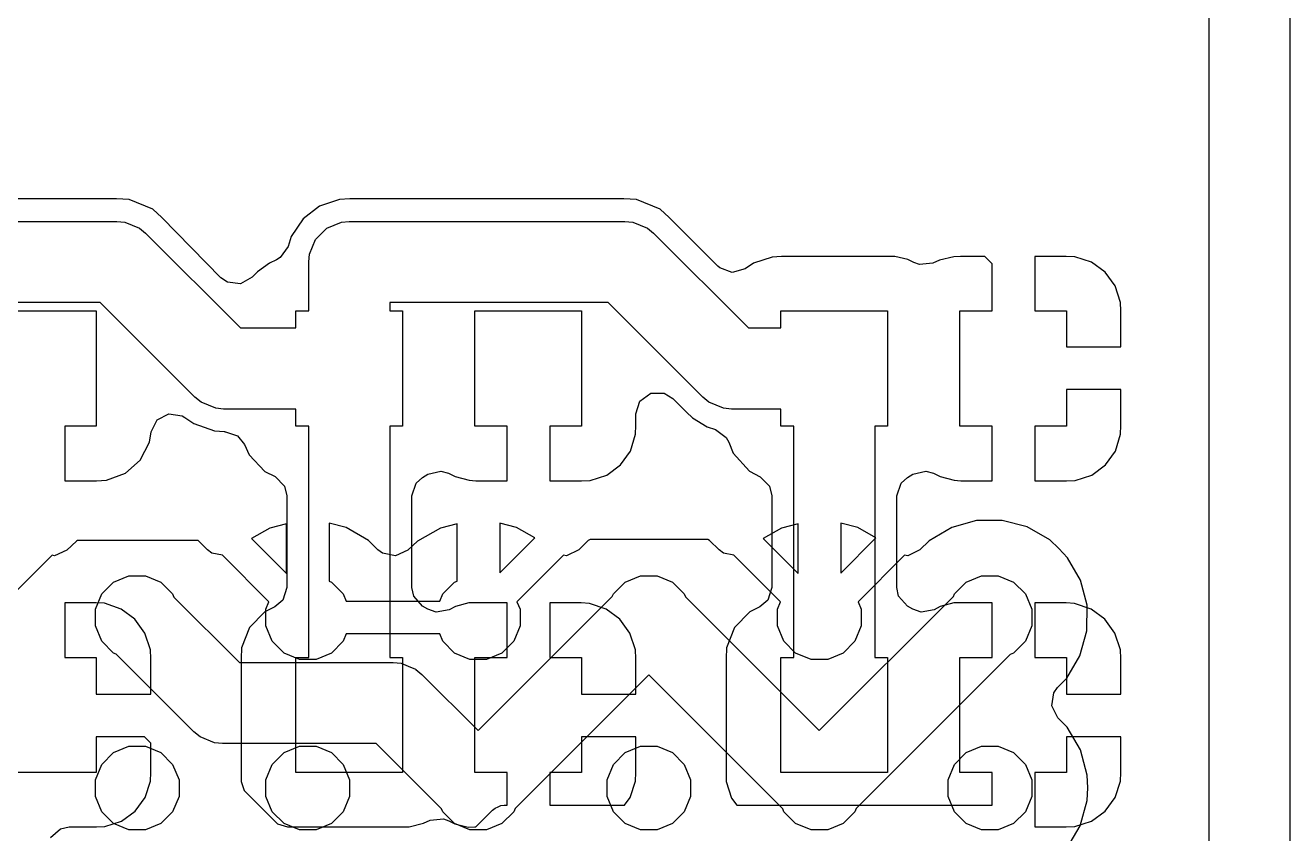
# Model space of a CAD drawing. Header units: inches. Extents: x 3.98 to 8.37, y -7.42 to -0.85.
# Drawn here: x 7.502 to 8.369, y -4.984 to -4.429 of the extents above; entities that cross this region are included whole.
import ezdxf

# ---------------------------------------------------------------- set-up
doc = ezdxf.new("R2010")
doc.units = ezdxf.units.IN
doc.header["$MEASUREMENT"] = 0
for name, color, linetype, true_color in [('Bottom Layer', 153, 'CONTINUOUS', 0x4d7fc4), ('Multi-Layer', 254, 'CONTINUOUS', 0xd0d2cd), ('Top Layer', 13, 'CONTINUOUS', 0xc83434)]:
    doc.layers.add(name, color=color, linetype=linetype, true_color=true_color)

msp = doc.modelspace()

# ---------------------------------------------------------------- linework, layer by layer
at = {"layer": 'Bottom Layer', "linetype": 'CONTINUOUS'}
for p, q in [((8.3137, -4.24655), (8.3137, -6.98495)), ((7.56481, -4.54861), (7.44159, -4.54861)), ((7.57331, -4.54894), (7.56481, -4.54861)), ((7.58954, -4.55558), (7.57331, -4.54894)), ((7.71766, -4.54892), (7.70391, -4.55361)), ((7.72475, -4.54861), (7.71766, -4.54892)), ((7.91268, -4.54861), (7.72475, -4.54861)), ((7.92119, -4.54894), (7.91268, -4.54861)), ((7.93741, -4.55558), (7.92119, -4.54894)), ((7.5957, -4.56125), (7.58954, -4.55558)), ((7.70391, -4.55361), (7.69261, -4.56226)), ((7.94363, -4.56129), (7.93741, -4.55558)), ((7.41952, -4.56394), (7.56503, -4.56394)), ((7.56503, -4.56394), (7.57044, -4.56448)), ((7.57044, -4.56448), (7.57045, -4.56448)), ((7.57045, -4.56448), (7.57045, -4.56448)), ((7.57045, -4.56448), (7.57046, -4.56448)), ((7.57046, -4.56448), (7.57555, -4.56659)), ((7.57555, -4.56659), (7.58049, -4.56863)), ((7.58049, -4.56863), (7.5805, -4.56863)), ((7.5805, -4.56863), (7.5805, -4.56864)), ((7.5805, -4.56864), (7.58051, -4.56865)), ((7.58051, -4.56865), (7.58471, -4.57209)), ((7.63636, -4.60263), (7.5957, -4.56125)), ((7.69261, -4.56226), (7.68451, -4.57425)), ((7.7012, -4.57632), (7.70888, -4.56864)), ((7.70888, -4.56864), (7.71892, -4.56448)), ((7.71892, -4.56448), (7.72435, -4.56394)), ((7.72435, -4.56394), (7.91327, -4.56394)), ((7.91327, -4.56394), (7.91867, -4.56448)), ((7.91867, -4.56448), (7.91869, -4.56448)), ((7.91869, -4.56448), (7.91869, -4.56448)), ((7.91869, -4.56448), (7.9187, -4.56448)), ((7.9187, -4.56448), (7.92379, -4.56659)), ((7.92379, -4.56659), (7.92873, -4.56863)), ((7.92873, -4.56863), (7.92873, -4.56863)), ((7.92873, -4.56863), (7.92874, -4.56864)), ((7.92874, -4.56864), (7.92875, -4.56865)), ((7.92875, -4.56865), (7.93295, -4.57209)), ((7.97702, -4.59469), (7.94363, -4.56129)), ((7.58471, -4.57209), (7.64971, -4.63703)), ((7.68451, -4.57425), (7.68233, -4.58128)), ((7.69704, -4.58636), (7.7012, -4.57632)), ((7.93295, -4.57209), (7.99795, -4.63703)), ((7.68233, -4.58128), (7.67704, -4.58878)), ((7.66967, -4.59252), (7.66134, -4.59855)), ((7.67435, -4.59038), (7.66967, -4.59252)), ((7.67704, -4.58878), (7.67435, -4.59038)), ((7.69651, -4.59179), (7.69704, -4.58636)), ((7.69651, -4.62541), (7.69651, -4.59179)), ((7.97834, -4.59586), (7.97702, -4.59469)), ((8.00145, -4.59273), (7.99579, -4.59652)), ((8.01438, -4.58842), (8.00145, -4.59273)), ((8.0208, -4.58808), (8.01438, -4.58842)), ((8.09349, -4.58808), (8.0208, -4.58808)), ((8.09367, -4.58807), (8.09349, -4.58808)), ((8.09834, -4.58802), (8.09367, -4.58807)), ((8.1074, -4.59014), (8.09834, -4.58802)), ((8.11152, -4.59227), (8.1074, -4.59014)), ((8.11525, -4.5936), (8.11152, -4.59227)), ((8.12438, -4.59264), (8.11525, -4.5936)), ((8.12898, -4.59059), (8.12438, -4.59264)), ((8.13879, -4.58828), (8.12898, -4.59059)), ((8.1435, -4.58808), (8.13879, -4.58828)), ((8.16003, -4.58808), (8.1435, -4.58808)), ((8.16511, -4.59315), (8.16003, -4.58808)), ((8.16511, -4.62541), (8.16511, -4.59315)), ((8.21598, -4.58808), (8.19434, -4.58808)), ((8.19434, -4.58808), (8.19434, -4.62541)), ((8.2218, -4.5883), (8.21598, -4.58808)), ((8.23315, -4.59199), (8.2218, -4.5883)), ((8.24256, -4.59883), (8.23315, -4.59199)), ((7.64072, -4.60571), (7.63636, -4.60263)), ((7.65785, -4.60232), (7.64984, -4.6068)), ((7.66134, -4.59855), (7.65785, -4.60232)), ((7.98696, -4.59903), (7.97834, -4.59586)), ((7.99579, -4.59652), (7.98696, -4.59903)), ((8.24939, -4.60824), (8.24256, -4.59883)), ((7.64984, -4.6068), (7.64072, -4.60571)), ((8.25308, -4.61958), (8.24939, -4.60824)), ((7.5535, -4.61963), (7.41952, -4.61963)), ((7.61851, -4.68457), (7.5535, -4.61963)), ((7.90174, -4.61963), (7.75219, -4.61963)), ((7.75219, -4.61963), (7.75219, -4.62541)), ((7.96674, -4.68457), (7.90174, -4.61963)), ((8.25331, -4.6254), (8.25308, -4.61958)), ((7.47777, -4.62541), (7.55085, -4.62541)), ((7.55085, -4.62541), (7.55085, -4.70434)), ((7.68766, -4.63703), (7.68766, -4.62541)), ((7.68766, -4.62541), (7.69651, -4.62541)), ((7.75219, -4.62541), (7.76075, -4.62541)), ((7.76075, -4.62541), (7.76075, -4.70434)), ((7.81044, -4.70434), (7.81044, -4.62541)), ((7.81044, -4.62541), (7.88352, -4.62541)), ((7.88352, -4.62541), (7.88352, -4.70434)), ((8.02026, -4.63703), (8.02026, -4.62541)), ((8.02026, -4.62541), (8.09334, -4.62541)), ((8.09334, -4.62541), (8.09334, -4.70434)), ((8.14304, -4.70434), (8.14304, -4.62541)), ((8.14304, -4.62541), (8.16511, -4.62541)), ((8.19434, -4.62541), (8.21612, -4.62541)), ((8.21612, -4.62541), (8.21612, -4.64996)), ((8.25331, -4.64996), (8.25331, -4.6254)), ((7.64971, -4.63703), (7.68766, -4.63703)), ((7.99795, -4.63703), (8.02026, -4.63703)), ((8.21612, -4.64996), (8.25331, -4.64996)), ((8.25331, -4.6792), (8.21612, -4.6792)), ((8.21612, -4.6792), (8.21612, -4.70434)), ((8.25331, -4.70393), (8.25331, -4.6792)), ((7.62271, -4.68801), (7.61851, -4.68457)), ((7.62272, -4.68802), (7.62271, -4.68801)), ((7.62273, -4.68803), (7.62272, -4.68802)), ((7.62272, -4.68802), (7.62272, -4.68802)), ((7.62772, -4.69009), (7.62273, -4.68803)), ((7.63275, -4.69218), (7.62772, -4.69009)), ((7.92078, -4.696), (7.92362, -4.68728)), ((7.92362, -4.68728), (7.93104, -4.68188)), ((7.93104, -4.68188), (7.94022, -4.68188)), ((7.94022, -4.68188), (7.94613, -4.6855)), ((7.94613, -4.6855), (7.9555, -4.69487)), ((7.97094, -4.68801), (7.96674, -4.68457)), ((7.97095, -4.68802), (7.97094, -4.68801)), ((7.97096, -4.68802), (7.97095, -4.68802)), ((7.97097, -4.68803), (7.97096, -4.68802)), ((7.97596, -4.69009), (7.97097, -4.68803)), ((7.98099, -4.69218), (7.97596, -4.69009)), ((7.59253, -4.70019), (7.60068, -4.69597)), ((7.60068, -4.69597), (7.60976, -4.69734)), ((7.60976, -4.69734), (7.6115, -4.69837)), ((7.6115, -4.69837), (7.61771, -4.70262)), ((7.63276, -4.69218), (7.63275, -4.69218)), ((7.63277, -4.69218), (7.63276, -4.69218)), ((7.63278, -4.69218), (7.63277, -4.69218)), ((7.63819, -4.69272), (7.63278, -4.69218)), ((7.68766, -4.69272), (7.63819, -4.69272)), ((7.68766, -4.70434), (7.68766, -4.69272)), ((7.92078, -4.70393), (7.92078, -4.696)), ((7.9555, -4.69487), (7.95965, -4.69882)), ((7.95965, -4.69882), (7.96977, -4.7049)), ((7.981, -4.69218), (7.98099, -4.69218)), ((7.98101, -4.69218), (7.981, -4.69218)), ((7.98102, -4.69218), (7.98101, -4.69218)), ((7.98642, -4.69272), (7.98102, -4.69218)), ((8.02026, -4.69272), (7.98642, -4.69272)), ((8.02026, -4.70434), (8.02026, -4.69272)), ((7.55085, -4.70434), (7.52929, -4.70434)), ((7.52929, -4.70434), (7.52929, -4.74181)), ((7.58842, -4.7084), (7.59253, -4.70019)), ((7.61771, -4.70262), (7.63187, -4.70765)), ((7.63187, -4.70765), (7.63877, -4.70819)), ((7.69651, -4.70434), (7.68766, -4.70434)), ((7.69651, -4.86307), (7.69651, -4.70434)), ((7.76075, -4.70434), (7.75219, -4.70434)), ((7.75219, -4.70434), (7.75219, -4.86307)), ((7.83259, -4.70434), (7.81044, -4.70434)), ((7.83259, -4.74181), (7.83259, -4.70434)), ((7.88352, -4.70434), (7.86182, -4.70434)), ((7.86182, -4.70434), (7.86182, -4.74181)), ((7.92068, -4.70997), (7.92078, -4.70393)), ((7.96977, -4.7049), (7.97537, -4.70675)), ((7.97537, -4.70675), (7.98277, -4.71218)), ((8.0291, -4.70434), (8.02026, -4.70434)), ((8.0291, -4.86307), (8.0291, -4.70434)), ((8.09334, -4.70434), (8.08479, -4.70434)), ((8.08479, -4.70434), (8.08479, -4.86307)), ((8.16511, -4.70434), (8.14304, -4.70434)), ((8.16511, -4.74181), (8.16511, -4.70434)), ((8.21612, -4.70434), (8.19434, -4.70434)), ((8.19434, -4.70434), (8.19434, -4.74181)), ((8.25321, -4.70997), (8.25331, -4.70393)), ((7.58096, -4.72765), (7.58737, -4.71538)), ((7.58737, -4.71538), (7.58842, -4.7084)), ((7.63877, -4.70819), (7.63892, -4.70819)), ((7.63892, -4.70819), (7.63896, -4.70821)), ((7.63896, -4.70821), (7.63936, -4.70824)), ((7.63936, -4.70824), (7.63935, -4.70834)), ((7.63935, -4.70834), (7.64765, -4.71103)), ((7.64765, -4.71103), (7.65247, -4.71698)), ((7.91716, -4.72147), (7.92068, -4.70997)), ((7.98277, -4.71218), (7.98451, -4.71536)), ((7.98451, -4.71536), (7.98757, -4.72304)), ((8.24968, -4.72147), (8.25321, -4.70997)), ((7.65247, -4.71698), (7.65567, -4.72413)), ((7.65567, -4.72413), (7.66646, -4.73548)), ((7.91036, -4.73102), (7.91716, -4.72147)), ((7.98757, -4.72304), (7.99868, -4.73528)), ((8.24289, -4.73102), (8.24968, -4.72147)), ((7.5708, -4.73665), (7.58096, -4.72765)), ((7.9009, -4.73796), (7.91036, -4.73102)), ((8.23342, -4.73796), (8.24289, -4.73102)), ((7.52929, -4.74181), (7.55093, -4.74181)), ((7.55093, -4.74181), (7.55777, -4.74155)), ((7.55777, -4.74155), (7.5708, -4.73665)), ((7.66646, -4.73548), (7.67345, -4.73906)), ((7.67345, -4.73906), (7.67993, -4.74556)), ((7.77014, -4.74355), (7.77452, -4.73954)), ((7.77452, -4.73954), (7.77817, -4.73735)), ((7.77817, -4.73735), (7.78712, -4.73529)), ((7.78712, -4.73529), (7.79235, -4.73675)), ((7.79235, -4.73675), (7.79687, -4.73897)), ((7.79687, -4.73897), (7.80655, -4.74154)), ((7.80655, -4.74154), (7.8111, -4.74181)), ((7.8111, -4.74181), (7.83259, -4.74181)), ((7.86182, -4.74181), (7.88353, -4.74181)), ((7.88353, -4.74181), (7.88947, -4.74164)), ((7.88947, -4.74164), (7.9009, -4.73796)), ((7.99868, -4.73528), (8.00604, -4.73909)), ((8.00604, -4.73909), (8.01249, -4.74562)), ((8.10267, -4.74355), (8.10704, -4.73954)), ((8.10704, -4.73954), (8.1107, -4.73735)), ((8.1107, -4.73735), (8.11964, -4.73529)), ((8.11964, -4.73529), (8.12488, -4.73675)), ((8.12488, -4.73675), (8.12939, -4.73897)), ((8.12939, -4.73897), (8.13908, -4.74154)), ((8.13908, -4.74154), (8.14363, -4.74181)), ((8.14363, -4.74181), (8.16511, -4.74181)), ((8.19434, -4.74181), (8.21606, -4.74181)), ((8.21606, -4.74181), (8.22199, -4.74164)), ((8.22199, -4.74164), (8.23342, -4.73796)), ((7.67993, -4.74556), (7.68154, -4.75228)), ((7.76731, -4.75228), (7.77014, -4.74355)), ((8.01249, -4.74562), (8.01406, -4.75228)), ((8.09983, -4.75228), (8.10267, -4.74355)), ((7.68154, -4.75228), (7.68154, -4.81513)), ((7.76731, -4.81513), (7.76731, -4.75228)), ((8.01406, -4.75228), (8.01406, -4.81513)), ((8.09983, -4.81513), (8.09983, -4.75228)), ((7.68154, -4.81513), (7.6787, -4.82386)), ((7.76849, -4.82094), (7.76731, -4.81513)), ((8.01406, -4.81513), (8.01123, -4.82386)), ((8.10102, -4.82094), (8.09983, -4.81513)), ((7.55077, -4.82559), (7.52929, -4.82559)), ((7.52929, -4.82559), (7.52929, -4.86307)), ((7.55648, -4.82594), (7.55077, -4.82559)), ((7.56788, -4.82986), (7.55648, -4.82594)), ((7.67327, -4.82844), (7.66641, -4.83183)), ((7.6787, -4.82386), (7.67327, -4.82844)), ((7.77452, -4.82786), (7.76849, -4.82094)), ((7.77817, -4.83005), (7.77452, -4.82786)), ((7.79706, -4.82811), (7.7929, -4.83037)), ((7.80622, -4.82569), (7.79706, -4.82811)), ((7.81082, -4.82559), (7.80622, -4.82569)), ((7.83259, -4.82559), (7.81082, -4.82559)), ((7.83259, -4.86307), (7.83259, -4.82559)), ((7.88328, -4.82559), (7.86182, -4.82559)), ((7.86182, -4.82559), (7.86182, -4.86307)), ((7.88898, -4.82595), (7.88328, -4.82559)), ((7.90039, -4.82988), (7.88898, -4.82595)), ((8.00579, -4.82844), (7.99894, -4.83183)), ((8.01123, -4.82386), (8.00579, -4.82844)), ((8.10704, -4.82786), (8.10102, -4.82094)), ((8.1107, -4.83005), (8.10704, -4.82786)), ((8.12959, -4.82811), (8.12542, -4.83037)), ((8.13875, -4.82569), (8.12959, -4.82811)), ((8.14334, -4.82559), (8.13875, -4.82569)), ((8.16511, -4.82559), (8.14334, -4.82559)), ((8.16511, -4.86307), (8.16511, -4.82559)), ((8.2158, -4.82559), (8.19434, -4.82559)), ((8.19434, -4.82559), (8.19434, -4.86307)), ((8.22151, -4.82595), (8.2158, -4.82559)), ((8.23292, -4.82988), (8.22151, -4.82595)), ((7.57734, -4.83688), (7.56788, -4.82986)), ((7.58422, -4.84643), (7.57734, -4.83688)), ((7.66641, -4.83183), (7.65601, -4.84253)), ((7.78387, -4.83204), (7.77817, -4.83005)), ((7.7929, -4.83037), (7.78387, -4.83204)), ((7.90985, -4.8369), (7.90039, -4.82988)), ((7.91674, -4.84645), (7.90985, -4.8369)), ((7.99894, -4.83183), (7.98853, -4.84253)), ((8.1164, -4.83204), (8.1107, -4.83005)), ((8.12542, -4.83037), (8.1164, -4.83204)), ((8.24237, -4.8369), (8.23292, -4.82988)), ((8.24926, -4.84645), (8.24237, -4.8369)), ((7.58799, -4.85789), (7.58422, -4.84643)), ((7.65601, -4.84253), (7.65042, -4.85635)), ((7.98853, -4.84253), (7.98294, -4.85635)), ((7.92051, -4.8579), (7.91674, -4.84645)), ((8.25303, -4.8579), (8.24926, -4.84645)), ((7.52929, -4.86307), (7.55085, -4.86307)), ((7.55085, -4.86307), (7.55085, -4.88821)), ((7.58826, -4.86371), (7.58799, -4.85789)), ((7.58826, -4.88821), (7.58826, -4.86371)), ((7.65042, -4.85635), (7.65011, -4.86367)), ((7.65011, -4.86367), (7.65011, -4.94209)), ((7.68766, -4.942), (7.68766, -4.86307)), ((7.68766, -4.86307), (7.69651, -4.86307)), ((7.75219, -4.86307), (7.76075, -4.86307)), ((7.76075, -4.86307), (7.76075, -4.942)), ((7.81044, -4.942), (7.81044, -4.86307)), ((7.81044, -4.86307), (7.83259, -4.86307)), ((7.86182, -4.86307), (7.88352, -4.86307)), ((7.88352, -4.86307), (7.88352, -4.88821)), ((7.92078, -4.86371), (7.92051, -4.8579)), ((7.92078, -4.88821), (7.92078, -4.86371)), ((7.98294, -4.85635), (7.98264, -4.86367)), ((7.98264, -4.86367), (7.98264, -4.94209)), ((8.02026, -4.942), (8.02026, -4.86307)), ((8.02026, -4.86307), (8.0291, -4.86307)), ((8.08479, -4.86307), (8.09334, -4.86307)), ((8.09334, -4.86307), (8.09334, -4.942)), ((8.14304, -4.942), (8.14304, -4.86307)), ((8.14304, -4.86307), (8.16511, -4.86307)), ((8.19434, -4.86307), (8.21612, -4.86307)), ((8.21612, -4.86307), (8.21612, -4.88821)), ((8.25331, -4.86371), (8.25303, -4.8579)), ((8.25331, -4.88821), (8.25331, -4.86371)), ((7.55085, -4.88821), (7.58826, -4.88821)), ((7.88352, -4.88821), (7.92078, -4.88821)), ((8.21612, -4.88821), (8.25331, -4.88821)), ((7.58384, -4.91744), (7.55085, -4.91744)), ((7.55085, -4.91744), (7.55085, -4.942)), ((7.58826, -4.92186), (7.58384, -4.91744)), ((7.58826, -4.942), (7.58826, -4.92186)), ((7.92078, -4.91744), (7.88352, -4.91744)), ((7.88352, -4.91744), (7.88352, -4.942)), ((7.92078, -4.942), (7.92078, -4.91744)), ((8.25331, -4.91744), (8.21612, -4.91744)), ((8.21612, -4.91744), (8.21612, -4.942)), ((8.25331, -4.942), (8.25331, -4.91744)), ((7.55085, -4.942), (7.47777, -4.942)), ((7.58434, -4.95917), (7.58803, -4.94783)), ((7.58803, -4.94783), (7.58826, -4.942)), ((7.65011, -4.94209), (7.65028, -4.94804)), ((7.65028, -4.94804), (7.65231, -4.95435)), ((7.76075, -4.942), (7.68766, -4.942)), ((7.83259, -4.942), (7.81044, -4.942)), ((7.83259, -4.96447), (7.83259, -4.942)), ((7.88352, -4.942), (7.86182, -4.942)), ((7.86182, -4.942), (7.86182, -4.96447)), ((7.91687, -4.95917), (7.92055, -4.94783)), ((7.92055, -4.94783), (7.92078, -4.942)), ((7.98264, -4.94209), (7.9828, -4.94804)), ((7.9828, -4.94804), (7.98648, -4.95947)), ((8.09334, -4.942), (8.02026, -4.942)), ((8.16511, -4.942), (8.14304, -4.942)), ((8.16511, -4.96447), (8.16511, -4.942)), ((8.21612, -4.942), (8.19434, -4.942)), ((8.19434, -4.942), (8.19434, -4.97933)), ((8.24939, -4.95917), (8.25308, -4.94783)), ((8.25308, -4.94783), (8.25331, -4.942)), ((7.65231, -4.95435), (7.67514, -4.97717)), ((7.57751, -4.96858), (7.58434, -4.95917)), ((7.81101, -4.97933), (7.82258, -4.96774)), ((7.82258, -4.96774), (7.82427, -4.96636)), ((7.82427, -4.96635), (7.82631, -4.96551)), ((7.82427, -4.96636), (7.82427, -4.96635)), ((7.82427, -4.96635), (7.82427, -4.96635)), ((7.82631, -4.96551), (7.82828, -4.96469)), ((7.82828, -4.96469), (7.82829, -4.96469)), ((7.82829, -4.96469), (7.83047, -4.96447)), ((7.82829, -4.96469), (7.82829, -4.96469)), ((7.83047, -4.96447), (7.83259, -4.96447)), ((7.86182, -4.96447), (7.91301, -4.96447)), ((7.91301, -4.96447), (7.91687, -4.95917)), ((7.98648, -4.95947), (7.99014, -4.96447)), ((7.99014, -4.96447), (8.16511, -4.96447)), ((8.24256, -4.96858), (8.24939, -4.95917)), ((7.55675, -4.9791), (7.5681, -4.97542)), ((7.5681, -4.97542), (7.57751, -4.96858)), ((7.77517, -4.97682), (7.77977, -4.97477)), ((7.77977, -4.97477), (7.7889, -4.97381)), ((7.7889, -4.97381), (7.79263, -4.97514)), ((7.79263, -4.97514), (7.79675, -4.97727)), ((8.2218, -4.9791), (8.23315, -4.97542)), ((8.23315, -4.97542), (8.24256, -4.96858)), ((7.51946, -4.98657), (7.52637, -4.98053)), ((7.52637, -4.98053), (7.53222, -4.97933)), ((7.53222, -4.97933), (7.55093, -4.97933)), ((7.55093, -4.97933), (7.55675, -4.9791)), ((7.67514, -4.97717), (7.68193, -4.97925)), ((7.68193, -4.97925), (7.68798, -4.97933)), ((7.68798, -4.97933), (7.76065, -4.97933)), ((7.76065, -4.97933), (7.76536, -4.97913)), ((7.76536, -4.97913), (7.77517, -4.97682)), ((7.79675, -4.97727), (7.80581, -4.97939)), ((7.80581, -4.97939), (7.81048, -4.97933)), ((7.81048, -4.97933), (7.81066, -4.97933)), ((7.81066, -4.97933), (7.81101, -4.97933)), ((8.19434, -4.97933), (8.21598, -4.97933)), ((8.21598, -4.97933), (8.2218, -4.9791))]:
    msp.add_line(p, q, dxfattribs=at)
at = {"layer": 'Multi-Layer', "linetype": 'CONTINUOUS'}
msp.add_line((8.36916, -1.24732), (8.36916, -7.02068), dxfattribs=at)
at = {"layer": 'Top Layer', "linetype": 'CONTINUOUS'}
for p, q in [((8.3137, -4.24655), (8.3137, -6.58226)), ((7.66993, -4.77437), (7.65739, -4.78154)), ((7.6813, -4.7713), (7.66993, -4.77437)), ((7.6813, -4.80548), (7.6813, -4.7713)), ((7.72213, -4.77386), (7.71054, -4.77087)), ((7.71054, -4.77087), (7.71054, -4.81079)), ((7.73753, -4.78288), (7.72213, -4.77386)), ((7.78686, -4.77437), (7.77118, -4.78334)), ((7.79824, -4.7713), (7.78686, -4.77437)), ((7.79824, -4.81073), (7.79824, -4.7713)), ((7.83906, -4.77386), (7.82747, -4.77087)), ((7.82747, -4.77087), (7.82747, -4.80511)), ((7.85145, -4.78111), (7.83906, -4.77386)), ((8.02073, -4.77437), (8.0082, -4.78153)), ((8.0321, -4.7713), (8.02073, -4.77437)), ((8.0321, -4.80543), (8.0321, -4.7713)), ((8.07293, -4.77386), (8.06133, -4.77087)), ((8.06133, -4.77087), (8.06133, -4.80514)), ((8.08534, -4.78113), (8.07293, -4.77386)), ((8.1374, -4.77389), (8.12201, -4.78299)), ((8.15441, -4.76918), (8.1374, -4.77389)), ((8.17205, -4.76907), (8.15441, -4.76918)), ((8.18911, -4.77356), (8.17205, -4.76907)), ((8.20461, -4.78247), (8.18911, -4.77356)), ((7.53731, -4.78334), (7.53056, -4.78953)), ((7.53801, -4.78294), (7.53731, -4.78334)), ((7.62066, -4.78294), (7.53801, -4.78294)), ((7.62707, -4.78921), (7.62066, -4.78294)), ((7.65739, -4.78154), (7.6813, -4.80548)), ((7.744, -4.78921), (7.73753, -4.78288)), ((7.77118, -4.78334), (7.76443, -4.78953)), ((7.82747, -4.80511), (7.85145, -4.78111)), ((7.8882, -4.78294), (7.88162, -4.78928)), ((7.88946, -4.7822), (7.8882, -4.78294)), ((7.97011, -4.7822), (7.88946, -4.7822)), ((7.97137, -4.78294), (7.97011, -4.7822)), ((7.97795, -4.78928), (7.97137, -4.78294)), ((8.0082, -4.78153), (8.0321, -4.80543)), ((8.06133, -4.80514), (8.08534, -4.78113)), ((8.12201, -4.78299), (8.11549, -4.78928)), ((8.21088, -4.78837), (8.20461, -4.78247)), ((7.52055, -4.793), (7.48851, -4.82486)), ((7.52222, -4.79334), (7.52055, -4.793)), ((7.53056, -4.78953), (7.52222, -4.79334)), ((7.63015, -4.79152), (7.62707, -4.78921)), ((7.6373, -4.79297), (7.63015, -4.79152)), ((7.66927, -4.82498), (7.6373, -4.79297)), ((7.74708, -4.79152), (7.744, -4.78921)), ((7.75608, -4.79334), (7.74708, -4.79152)), ((7.76443, -4.78953), (7.75608, -4.79334)), ((7.87117, -4.79291), (7.83929, -4.82482)), ((7.87337, -4.7933), (7.87117, -4.79291)), ((7.88162, -4.78928), (7.87337, -4.7933)), ((7.98095, -4.79152), (7.97795, -4.78928)), ((7.98811, -4.79297), (7.98095, -4.79152)), ((8.02008, -4.82494), (7.98811, -4.79297)), ((8.10508, -4.79291), (8.07316, -4.82484)), ((8.10723, -4.7933), (8.10508, -4.79291)), ((8.11549, -4.78928), (8.10723, -4.7933)), ((8.21678, -4.79463), (8.21088, -4.78837)), ((8.22568, -4.81013), (8.21678, -4.79463)), ((7.55461, -4.8195), (7.56268, -4.81143)), ((7.56268, -4.81143), (7.57321, -4.80707)), ((7.57321, -4.80707), (7.58462, -4.80707)), ((7.58462, -4.80707), (7.59516, -4.81143)), ((7.59516, -4.81143), (7.60322, -4.8195)), ((7.71054, -4.81079), (7.71209, -4.81143)), ((7.71209, -4.81143), (7.72015, -4.8195)), ((7.78847, -4.8195), (7.79654, -4.81143)), ((7.79654, -4.81143), (7.79824, -4.81073)), ((7.90541, -4.8195), (7.91347, -4.81143)), ((7.91347, -4.81143), (7.92401, -4.80707)), ((7.92401, -4.80707), (7.93541, -4.80707)), ((7.93541, -4.80707), (7.94595, -4.81143)), ((7.94595, -4.81143), (7.95402, -4.8195)), ((8.13927, -4.8195), (8.14733, -4.81143)), ((8.14733, -4.81143), (8.15787, -4.80707)), ((8.15787, -4.80707), (8.16928, -4.80707)), ((8.16928, -4.80707), (8.17982, -4.81143)), ((8.17982, -4.81143), (8.18788, -4.8195)), ((8.23018, -4.82719), (8.22568, -4.81013)), ((7.55024, -4.83003), (7.55461, -4.8195)), ((7.60322, -4.8195), (7.6041, -4.82162)), ((7.72015, -4.8195), (7.72223, -4.82452)), ((7.78639, -4.82452), (7.78847, -4.8195)), ((7.90468, -4.82124), (7.90541, -4.8195)), ((7.95402, -4.8195), (7.95484, -4.82149)), ((8.13855, -4.82124), (8.13927, -4.8195)), ((8.18788, -4.8195), (8.19225, -4.83003)), ((7.6041, -4.82162), (7.64899, -4.86651)), ((7.66718, -4.83003), (7.66927, -4.82498)), ((7.72223, -4.82452), (7.78639, -4.82452)), ((7.81269, -4.91323), (7.90468, -4.82124)), ((7.83929, -4.82482), (7.84145, -4.83003)), ((7.95484, -4.82149), (8.04657, -4.91322)), ((8.01797, -4.83003), (8.02008, -4.82494)), ((8.04657, -4.91322), (8.13855, -4.82124)), ((8.07316, -4.82484), (8.07531, -4.83003)), ((8.23007, -4.84484), (8.23018, -4.82719)), ((7.55024, -4.84144), (7.55024, -4.83003)), ((7.66718, -4.84144), (7.66718, -4.83003)), ((7.84145, -4.83003), (7.84145, -4.84144)), ((8.01797, -4.84144), (8.01797, -4.83003)), ((8.07531, -4.83003), (8.07531, -4.84144)), ((8.19225, -4.83003), (8.19225, -4.84144)), ((7.55461, -4.85198), (7.55024, -4.84144)), ((7.67154, -4.85198), (7.66718, -4.84144)), ((7.84145, -4.84144), (7.83709, -4.85198)), ((8.02234, -4.85198), (8.01797, -4.84144)), ((8.07531, -4.84144), (8.07095, -4.85198)), ((8.19225, -4.84144), (8.18788, -4.85198)), ((8.22536, -4.86184), (8.23007, -4.84484)), ((7.56268, -4.86004), (7.55461, -4.85198)), ((7.67961, -4.86004), (7.67154, -4.85198)), ((7.72015, -4.85198), (7.71209, -4.86004)), ((7.7223, -4.84681), (7.72015, -4.85198)), ((7.78633, -4.84681), (7.7223, -4.84681)), ((7.78847, -4.85198), (7.78633, -4.84681)), ((7.79654, -4.86004), (7.78847, -4.85198)), ((7.83709, -4.85198), (7.82902, -4.86004)), ((8.0304, -4.86004), (8.02234, -4.85198)), ((8.07095, -4.85198), (8.06288, -4.86004)), ((8.18788, -4.85198), (8.17982, -4.86004)), ((7.56455, -4.86082), (7.56268, -4.86004)), ((7.61777, -4.91404), (7.56455, -4.86082)), ((7.69014, -4.86441), (7.67961, -4.86004)), ((7.71209, -4.86004), (7.70155, -4.86441)), ((7.80708, -4.86441), (7.79654, -4.86004)), ((7.82902, -4.86004), (7.81848, -4.86441)), ((8.04094, -4.86441), (8.0304, -4.86004)), ((8.06288, -4.86004), (8.05235, -4.86441)), ((8.17757, -4.86097), (8.07188, -4.96666)), ((8.17982, -4.86004), (8.17757, -4.86097)), ((8.21626, -4.87723), (8.22536, -4.86184)), ((7.64899, -4.86651), (7.75439, -4.86651)), ((7.70155, -4.86441), (7.69014, -4.86441)), ((7.75439, -4.86651), (7.75979, -4.86704)), ((7.75979, -4.86704), (7.7598, -4.86704)), ((7.7598, -4.86704), (7.75981, -4.86704)), ((7.75981, -4.86704), (7.75982, -4.86704)), ((7.75982, -4.86704), (7.76477, -4.86909)), ((7.76477, -4.86909), (7.76984, -4.87119)), ((7.76984, -4.87119), (7.76985, -4.8712)), ((7.76985, -4.8712), (7.76986, -4.8712)), ((7.76986, -4.8712), (7.76987, -4.87121)), ((7.76987, -4.87121), (7.77406, -4.87465)), ((7.81848, -4.86441), (7.80708, -4.86441)), ((8.05235, -4.86441), (8.04094, -4.86441)), ((7.77406, -4.87465), (7.81269, -4.91323)), ((7.92964, -4.87504), (7.83802, -4.96666)), ((8.02151, -4.96691), (7.92964, -4.87504)), ((8.20997, -4.88375), (8.21626, -4.87723)), ((8.20597, -4.89627), (8.20747, -4.88722)), ((8.20747, -4.88722), (8.20997, -4.88375)), ((8.21007, -4.90448), (8.20597, -4.89627)), ((8.21646, -4.91096), (8.21007, -4.90448)), ((7.62199, -4.9175), (7.61777, -4.91404)), ((8.22565, -4.92643), (8.21646, -4.91096)), ((7.56268, -4.92836), (7.57321, -4.924)), ((7.57321, -4.924), (7.58462, -4.924)), ((7.58462, -4.924), (7.59516, -4.92836)), ((7.63202, -4.92166), (7.62199, -4.9175)), ((7.63746, -4.92219), (7.63202, -4.92166)), ((7.74286, -4.92219), (7.63746, -4.92219)), ((7.67961, -4.92836), (7.69014, -4.924)), ((7.69014, -4.924), (7.70155, -4.924)), ((7.70155, -4.924), (7.71209, -4.92836)), ((7.78765, -4.96693), (7.74286, -4.92219)), ((7.91347, -4.92836), (7.92401, -4.924)), ((7.92401, -4.924), (7.93541, -4.924)), ((7.93541, -4.924), (7.94595, -4.92836)), ((8.14733, -4.92836), (8.15787, -4.924)), ((8.15787, -4.924), (8.16928, -4.924)), ((8.16928, -4.924), (8.17982, -4.92836)), ((7.55461, -4.93643), (7.56268, -4.92836)), ((7.59516, -4.92836), (7.60322, -4.93643)), ((7.67154, -4.93643), (7.67961, -4.92836)), ((7.71209, -4.92836), (7.72015, -4.93643)), ((7.90541, -4.93643), (7.91347, -4.92836)), ((7.94595, -4.92836), (7.95402, -4.93643)), ((8.13927, -4.93643), (8.14733, -4.92836)), ((8.17982, -4.92836), (8.18788, -4.93643)), ((8.23039, -4.94382), (8.22565, -4.92643)), ((7.55024, -4.94697), (7.55461, -4.93643)), ((7.60322, -4.93643), (7.60759, -4.94697)), ((7.66718, -4.94697), (7.67154, -4.93643)), ((7.72015, -4.93643), (7.72452, -4.94697)), ((7.90104, -4.94697), (7.90541, -4.93643)), ((7.95402, -4.93643), (7.95838, -4.94697)), ((8.1349, -4.94697), (8.13927, -4.93643)), ((8.18788, -4.93643), (8.19225, -4.94697)), ((7.55024, -4.95837), (7.55024, -4.94697)), ((7.60759, -4.94697), (7.60759, -4.95837)), ((7.66718, -4.95837), (7.66718, -4.94697)), ((7.72452, -4.94697), (7.72452, -4.95837)), ((7.90104, -4.95837), (7.90104, -4.94697)), ((7.95838, -4.94697), (7.95838, -4.95837)), ((8.1349, -4.95837), (8.1349, -4.94697)), ((8.19225, -4.94697), (8.19225, -4.95837)), ((8.23064, -4.95246), (8.23039, -4.94382)), ((7.55461, -4.96891), (7.55024, -4.95837)), ((7.60759, -4.95837), (7.60322, -4.96891)), ((7.67154, -4.96891), (7.66718, -4.95837)), ((7.72452, -4.95837), (7.72015, -4.96891)), ((7.90541, -4.96891), (7.90104, -4.95837)), ((7.95838, -4.95837), (7.95402, -4.96891)), ((8.13927, -4.96891), (8.1349, -4.95837)), ((8.19225, -4.95837), (8.18788, -4.96891)), ((8.23032, -4.96111), (8.23064, -4.95246)), ((7.78847, -4.96891), (7.78765, -4.96693)), ((7.83802, -4.96666), (7.83709, -4.96891)), ((8.02234, -4.96891), (8.02151, -4.96691)), ((8.07188, -4.96666), (8.07095, -4.96891)), ((8.22548, -4.97852), (8.23032, -4.96111)), ((7.56268, -4.97698), (7.55461, -4.96891)), ((7.60322, -4.96891), (7.59516, -4.97698)), ((7.67961, -4.97698), (7.67154, -4.96891)), ((7.72015, -4.96891), (7.71209, -4.97698)), ((7.79654, -4.97698), (7.78847, -4.96891)), ((7.83709, -4.96891), (7.82902, -4.97698)), ((7.91347, -4.97698), (7.90541, -4.96891)), ((7.95402, -4.96891), (7.94595, -4.97698)), ((8.0304, -4.97698), (8.02234, -4.96891)), ((8.07095, -4.96891), (8.06288, -4.97698)), ((8.14733, -4.97698), (8.13927, -4.96891)), ((8.18788, -4.96891), (8.17982, -4.97698)), ((7.57321, -4.98134), (7.56268, -4.97698)), ((7.58462, -4.98134), (7.57321, -4.98134)), ((7.59516, -4.97698), (7.58462, -4.98134)), ((7.69014, -4.98134), (7.67961, -4.97698)), ((7.70155, -4.98134), (7.69014, -4.98134)), ((7.71209, -4.97698), (7.70155, -4.98134)), ((7.80708, -4.98134), (7.79654, -4.97698)), ((7.81848, -4.98134), (7.80708, -4.98134)), ((7.82902, -4.97698), (7.81848, -4.98134)), ((7.92401, -4.98134), (7.91347, -4.97698)), ((7.93541, -4.98134), (7.92401, -4.98134)), ((7.94595, -4.97698), (7.93541, -4.98134)), ((8.04094, -4.98134), (8.0304, -4.97698)), ((8.05235, -4.98134), (8.04094, -4.98134)), ((8.06288, -4.97698), (8.05235, -4.98134)), ((8.15787, -4.98134), (8.14733, -4.97698)), ((8.16928, -4.98134), (8.15787, -4.98134)), ((8.17982, -4.97698), (8.16928, -4.98134)), ((8.21629, -4.9941), (8.22548, -4.97852))]:
    msp.add_line(p, q, dxfattribs=at)

doc.saveas('drawing.dxf')
